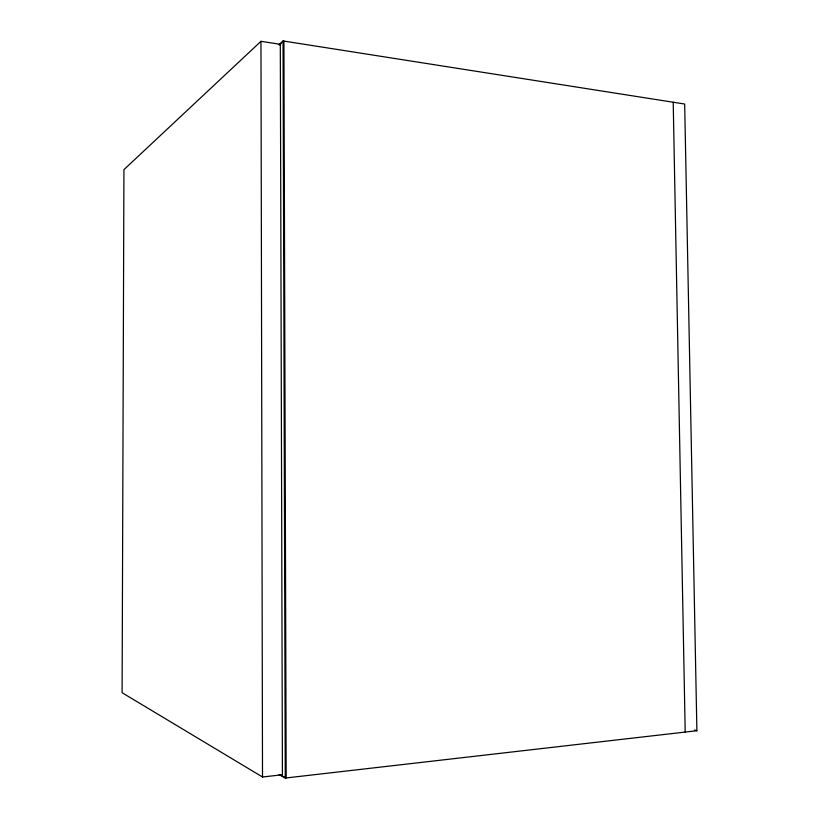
<?xml version="1.0" encoding="UTF-8"?>
<svg xmlns="http://www.w3.org/2000/svg" width="819" height="819" viewBox="0 0 819 819"><rect width="100%" height="100%" fill="white"/><g stroke="black" fill="none" stroke-linecap="round" stroke-linejoin="round"><path stroke-width="1.23" d="M260.964 41.319L123.935 169.646L122.103 692.72L262.51 777.006L282.422 774.743L280.303 44.328L260.964 41.319L262.51 777.006M278.767 44.779L283.046 40.95L684.674 104.033L696.897 730.722L285.268 778.05L279.084 774.487L286.169 777.948L283.917 41.083M279.637 44.912L281.347 43.387M694.43 730.067L696.897 730.722M673.208 102.232L685.206 732.063M283.046 40.95L285.268 778.05"/></g></svg>
